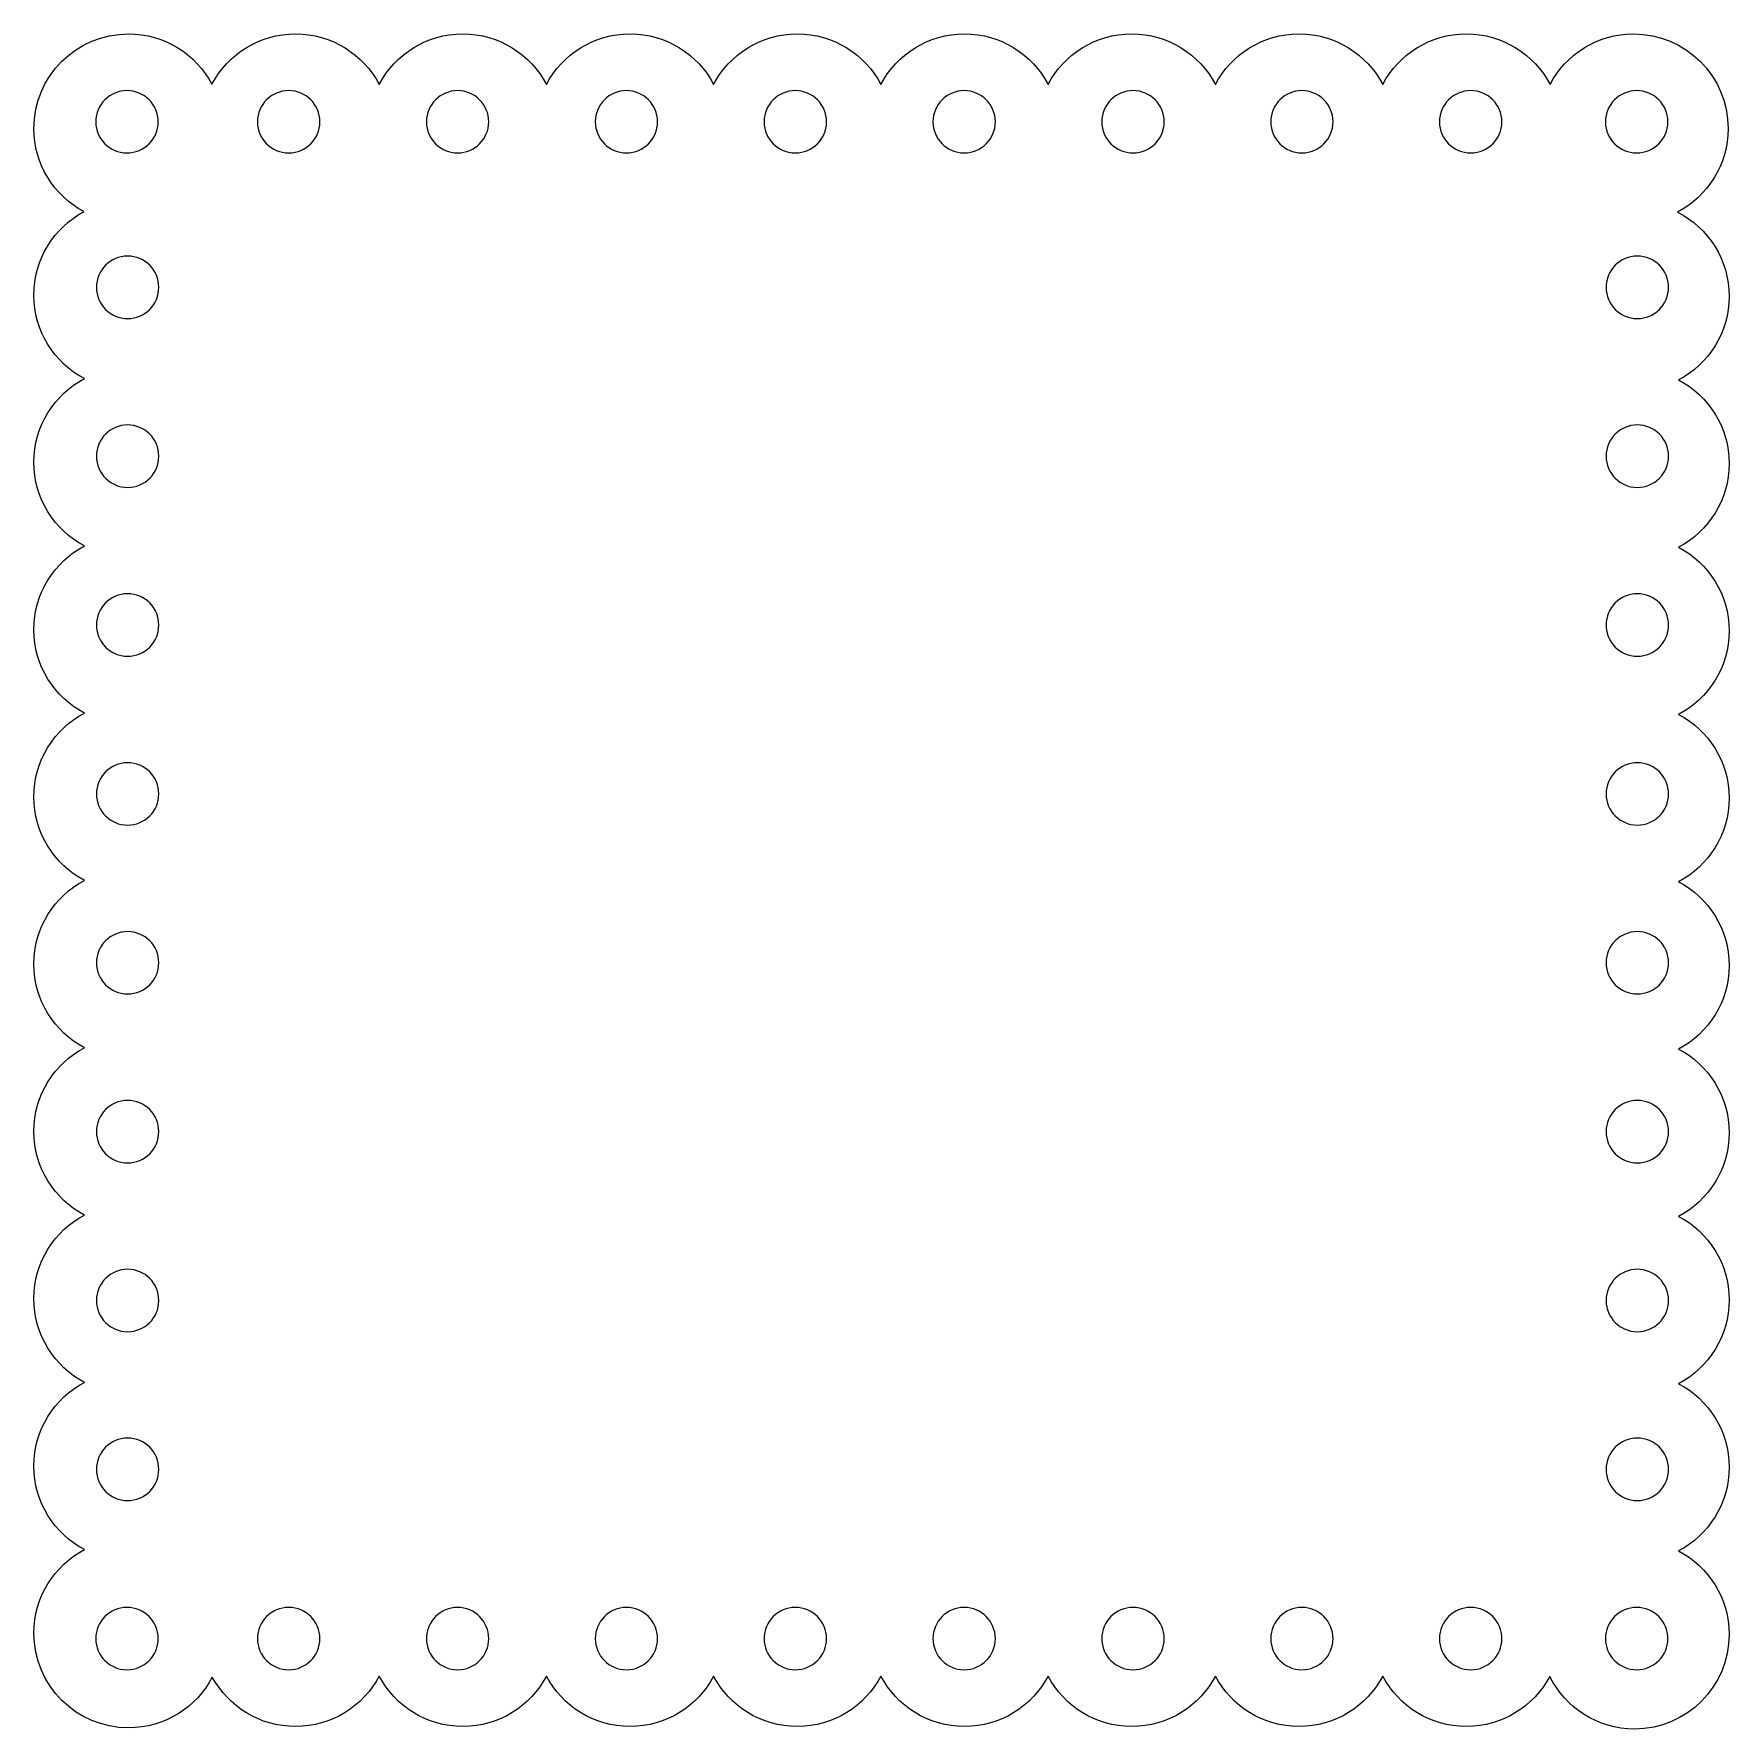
# Model space of a CAD drawing. Header units: centimetres. Extents: x -10.1 to 2.6, y 1.6 to 14.2.
import ezdxf

# ---------------------------------------------------------------- set-up
doc = ezdxf.new("R2010")
doc.units = ezdxf.units.CM
doc.header["$MEASUREMENT"] = 0
doc.layers.add('Layer 1', color=7, linetype='Continuous')

msp = doc.modelspace()

# ---------------------------------------------------------------- linework, layer by layer
at = {"layer": 'Layer 1', "color": 6}
for points, knots in [([(-9.37198, 14.24729), (-9.76163, 14.24729), (-10.07809, 13.93171), (-10.07809, 13.54201), (-10.07809, 13.54201), (-10.07809, 13.27317), (-9.92729, 13.03946), (-9.70602, 12.92024), (-9.70602, 12.92024), (-9.92747, 12.80107), (-10.07809, 12.56661), (-10.07809, 12.29764), (-10.07809, 12.29764), (-10.07809, 12.02671), (-9.92516, 11.79173), (-9.70106, 11.67339), (-9.70106, 11.67339), (-9.92503, 11.555), (-10.07809, 11.31997), (-10.07809, 11.04914), (-10.07809, 11.04914), (-10.07809, 10.77834), (-9.92498, 10.54329), (-9.70106, 10.42488), (-9.70106, 10.42488), (-9.92516, 10.30654), (-10.07809, 10.07074), (-10.07809, 9.79981), (-10.07809, 9.79981), (-10.07809, 9.52901), (-9.92498, 9.29479), (-9.70106, 9.17638), (-9.70106, 9.17638), (-9.92516, 9.05804), (-10.07809, 8.82224), (-10.07809, 8.5513), (-10.07809, 8.5513), (-10.07809, 8.28051), (-9.92498, 8.04545), (-9.70106, 7.92705), (-9.70106, 7.92705), (-9.92516, 7.80871), (-10.07809, 7.57373), (-10.07809, 7.3028), (-10.07809, 7.3028), (-10.07809, 7.032), (-9.92498, 6.79695), (-9.70106, 6.67855), (-9.70106, 6.67855), (-9.92516, 6.5602), (-10.07809, 6.3244), (-10.07809, 6.05347), (-10.07809, 6.05347), (-10.07809, 5.78267), (-9.92498, 5.54762), (-9.70106, 5.42922), (-9.70106, 5.42922), (-9.92516, 5.31087), (-10.07809, 5.0759), (-10.07809, 4.80497), (-10.07809, 4.80497), (-10.07809, 4.53417), (-9.92498, 4.29829), (-9.70106, 4.17989), (-9.70106, 4.17989), (-9.92516, 4.06154), (-10.07809, 3.82657), (-10.07809, 3.55564), (-10.07809, 3.55564), (-10.07809, 3.2848), (-9.92503, 3.04978), (-9.70106, 2.93139), (-9.70106, 2.93139), (-9.92516, 2.81304), (-10.07809, 2.57807), (-10.07809, 2.30714), (-10.07809, 2.30714), (-10.07809, 1.91743), (-9.76163, 1.6002), (-9.37198, 1.6002), (-9.37198, 1.6002), (-9.10004, 1.6002), (-8.86395, 1.75415), (-8.74608, 1.97971), (-8.74608, 1.97971), (-8.6265, 1.75965), (-8.39301, 1.61012), (-8.12513, 1.61012), (-8.12513, 1.61012), (-7.85424, 1.61012), (-7.61838, 1.76302), (-7.50005, 1.98715), (-7.50005, 1.98715), (-7.38168, 1.76315), (-7.1466, 1.61012), (-6.8758, 1.61012), (-6.8758, 1.61012), (-6.60491, 1.61012), (-6.36988, 1.76302), (-6.25155, 1.98715), (-6.25155, 1.98715), (-6.13318, 1.76315), (-5.8981, 1.61012), (-5.6273, 1.61012), (-5.6273, 1.61012), (-5.35641, 1.61012), (-5.12138, 1.76302), (-5.00305, 1.98715), (-5.00305, 1.98715), (-4.88468, 1.76315), (-4.64959, 1.61012), (-4.3788, 1.61012), (-4.3788, 1.61012), (-4.10801, 1.61012), (-3.87292, 1.76315), (-3.75455, 1.98715), (-3.75455, 1.98715), (-3.63622, 1.76302), (-3.40119, 1.61012), (-3.1303, 1.61012), (-3.1303, 1.61012), (-2.8595, 1.61012), (-2.62442, 1.76315), (-2.50604, 1.98715), (-2.50604, 1.98715), (-2.38772, 1.76302), (-2.15269, 1.61012), (-1.88179, 1.61012), (-1.88179, 1.61012), (-1.611, 1.61012), (-1.37509, 1.76315), (-1.25672, 1.98715), (-1.25672, 1.98715), (-1.13839, 1.76302), (-0.90335, 1.61012), (-0.63246, 1.61012), (-0.63246, 1.61012), (-0.36157, 1.61012), (-0.12572, 1.76302), (-0.00739, 1.98715), (-0.00739, 1.98715), (0.111, 1.7632), (0.34528, 1.61012), (0.61604, 1.61012), (0.61604, 1.61012), (0.88588, 1.61012), (1.12069, 1.76195), (1.23946, 1.98467), (1.23946, 1.98467), (1.35481, 1.75164), (1.59537, 1.59111), (1.87281, 1.59111), (1.87281, 1.59111), (2.26245, 1.59111), (2.57809, 1.90834), (2.57809, 2.29804), (2.57809, 2.29804), (2.57809, 2.5689), (2.42506, 2.80309), (2.20106, 2.92146), (2.20106, 2.92146), (2.42525, 3.03978), (2.57809, 3.27555), (2.57809, 3.54654), (2.57809, 3.54654), (2.57809, 3.8174), (2.42506, 4.05159), (2.20106, 4.16997), (2.20106, 4.16997), (2.42525, 4.28829), (2.57809, 4.52488), (2.57809, 4.79587), (2.57809, 4.79587), (2.57809, 5.06673), (2.42506, 5.30092), (2.20106, 5.4193), (2.20106, 5.4193), (2.42525, 5.53762), (2.57809, 5.77255), (2.57809, 6.04355), (2.57809, 6.04355), (2.57809, 6.31441), (2.42506, 6.55025), (2.20106, 6.66863), (2.20106, 6.66863), (2.42525, 6.78695), (2.57809, 7.02188), (2.57809, 7.29288), (2.57809, 7.29288), (2.57809, 7.56374), (2.42506, 7.79875), (2.20106, 7.91713), (2.20106, 7.91713), (2.42525, 8.03545), (2.57809, 8.27121), (2.57809, 8.54221), (2.57809, 8.54221), (2.57809, 8.81307), (2.42506, 9.04808), (2.20106, 9.16646), (2.20106, 9.16646), (2.42525, 9.28478), (2.57809, 9.51971), (2.57809, 9.79071), (2.57809, 9.79071), (2.57809, 10.06161), (2.42511, 10.2966), (2.20106, 10.41496), (2.20106, 10.41496), (2.42525, 10.53328), (2.57809, 10.76904), (2.57809, 11.04004), (2.57809, 11.04004), (2.57809, 11.31104), (2.42525, 11.54597), (2.20106, 11.66429), (2.20106, 11.66429), (2.42511, 11.78265), (2.57809, 12.01765), (2.57809, 12.28854), (2.57809, 12.28854), (2.57809, 12.56248), (2.4218, 12.79991), (2.19362, 12.91693), (2.19362, 12.91693), (2.41772, 13.03528), (2.57065, 13.27107), (2.57065, 13.54201), (2.57065, 13.54201), (2.57065, 13.93171), (2.25419, 14.24729), (1.86454, 14.24729), (1.86454, 14.24729), (1.59372, 14.24729), (1.35948, 14.09429), (1.24112, 13.87026), (1.24112, 13.87026), (1.12282, 14.09448), (0.887, 14.24729), (0.61604, 14.24729), (0.61604, 14.24729), (0.34522, 14.24729), (0.11097, 14.09429), (-0.00739, 13.87026), (-0.00739, 13.87026), (-0.12569, 14.09448), (-0.3615, 14.24729), (-0.63246, 14.24729), (-0.63246, 14.24729), (-0.90342, 14.24729), (-1.13842, 14.09448), (-1.25672, 13.87026), (-1.25672, 13.87026), (-1.37506, 14.09434), (-1.61094, 14.24729), (-1.88179, 14.24729), (-1.88179, 14.24729), (-2.15275, 14.24729), (-2.38775, 14.09448), (-2.50604, 13.87026), (-2.50604, 13.87026), (-2.62439, 14.09434), (-2.85944, 14.24729), (-3.1303, 14.24729), (-3.1303, 14.24729), (-3.40126, 14.24729), (-3.63625, 14.09448), (-3.75455, 13.87026), (-3.75455, 13.87026), (-3.87289, 14.09434), (-4.10794, 14.24729), (-4.3788, 14.24729), (-4.3788, 14.24729), (-4.64966, 14.24729), (-4.8847, 14.09434), (-5.00305, 13.87026), (-5.00305, 13.87026), (-5.12135, 14.09448), (-5.35635, 14.24729), (-5.6273, 14.24729), (-5.6273, 14.24729), (-5.89816, 14.24729), (-6.13321, 14.09434), (-6.25155, 13.87026), (-6.25155, 13.87026), (-6.36985, 14.09448), (-6.60485, 14.24729), (-6.8758, 14.24729), (-6.8758, 14.24729), (-7.14666, 14.24729), (-7.38171, 14.09434), (-7.50005, 13.87026), (-7.50005, 13.87026), (-7.61836, 14.09448), (-7.85418, 14.24729), (-8.12513, 14.24729), (-8.12513, 14.24729), (-8.39528, 14.24729), (-8.62991, 14.09504), (-8.74856, 13.87191), (-8.74856, 13.87191), (-8.86714, 14.09523), (-9.10169, 14.24729), (-9.37198, 14.24729)], [0, 0, 0, 0, 0.01298701, 0.01298701, 0.01298701, 0.01298701, 0.02597403, 0.02597403, 0.02597403, 0.02597403, 0.03896104, 0.03896104, 0.03896104, 0.03896104, 0.05194805, 0.05194805, 0.05194805, 0.05194805, 0.06493506, 0.06493506, 0.06493506, 0.06493506, 0.07792208, 0.07792208, 0.07792208, 0.07792208, 0.09090909, 0.09090909, 0.09090909, 0.09090909, 0.1038961, 0.1038961, 0.1038961, 0.1038961, 0.11688312, 0.11688312, 0.11688312, 0.11688312, 0.12987013, 0.12987013, 0.12987013, 0.12987013, 0.14285714, 0.14285714, 0.14285714, 0.14285714, 0.15584416, 0.15584416, 0.15584416, 0.15584416, 0.16883117, 0.16883117, 0.16883117, 0.16883117, 0.18181818, 0.18181818, 0.18181818, 0.18181818, 0.19480519, 0.19480519, 0.19480519, 0.19480519, 0.20779221, 0.20779221, 0.20779221, 0.20779221, 0.22077922, 0.22077922, 0.22077922, 0.22077922, 0.23376623, 0.23376623, 0.23376623, 0.23376623, 0.24675325, 0.24675325, 0.24675325, 0.24675325, 0.25974026, 0.25974026, 0.25974026, 0.25974026, 0.27272727, 0.27272727, 0.27272727, 0.27272727, 0.28571429, 0.28571429, 0.28571429, 0.28571429, 0.2987013, 0.2987013, 0.2987013, 0.2987013, 0.31168831, 0.31168831, 0.31168831, 0.31168831, 0.32467532, 0.32467532, 0.32467532, 0.32467532, 0.33766234, 0.33766234, 0.33766234, 0.33766234, 0.35064935, 0.35064935, 0.35064935, 0.35064935, 0.36363636, 0.36363636, 0.36363636, 0.36363636, 0.37662338, 0.37662338, 0.37662338, 0.37662338, 0.38961039, 0.38961039, 0.38961039, 0.38961039, 0.4025974, 0.4025974, 0.4025974, 0.4025974, 0.41558442, 0.41558442, 0.41558442, 0.41558442, 0.42857143, 0.42857143, 0.42857143, 0.42857143, 0.44155844, 0.44155844, 0.44155844, 0.44155844, 0.45454545, 0.45454545, 0.45454545, 0.45454545, 0.46753247, 0.46753247, 0.46753247, 0.46753247, 0.48051948, 0.48051948, 0.48051948, 0.48051948, 0.49350649, 0.49350649, 0.49350649, 0.49350649, 0.50649351, 0.50649351, 0.50649351, 0.50649351, 0.51948052, 0.51948052, 0.51948052, 0.51948052, 0.53246753, 0.53246753, 0.53246753, 0.53246753, 0.54545455, 0.54545455, 0.54545455, 0.54545455, 0.55844156, 0.55844156, 0.55844156, 0.55844156, 0.57142857, 0.57142857, 0.57142857, 0.57142857, 0.58441558, 0.58441558, 0.58441558, 0.58441558, 0.5974026, 0.5974026, 0.5974026, 0.5974026, 0.61038961, 0.61038961, 0.61038961, 0.61038961, 0.62337662, 0.62337662, 0.62337662, 0.62337662, 0.63636364, 0.63636364, 0.63636364, 0.63636364, 0.64935065, 0.64935065, 0.64935065, 0.64935065, 0.66233766, 0.66233766, 0.66233766, 0.66233766, 0.67532468, 0.67532468, 0.67532468, 0.67532468, 0.68831169, 0.68831169, 0.68831169, 0.68831169, 0.7012987, 0.7012987, 0.7012987, 0.7012987, 0.71428571, 0.71428571, 0.71428571, 0.71428571, 0.72727273, 0.72727273, 0.72727273, 0.72727273, 0.74025974, 0.74025974, 0.74025974, 0.74025974, 0.75324675, 0.75324675, 0.75324675, 0.75324675, 0.76623377, 0.76623377, 0.76623377, 0.76623377, 0.77922078, 0.77922078, 0.77922078, 0.77922078, 0.79220779, 0.79220779, 0.79220779, 0.79220779, 0.80519481, 0.80519481, 0.80519481, 0.80519481, 0.81818182, 0.81818182, 0.81818182, 0.81818182, 0.83116883, 0.83116883, 0.83116883, 0.83116883, 0.84415584, 0.84415584, 0.84415584, 0.84415584, 0.85714286, 0.85714286, 0.85714286, 0.85714286, 0.87012987, 0.87012987, 0.87012987, 0.87012987, 0.88311688, 0.88311688, 0.88311688, 0.88311688, 0.8961039, 0.8961039, 0.8961039, 0.8961039, 0.90909091, 0.90909091, 0.90909091, 0.90909091, 0.92207792, 0.92207792, 0.92207792, 0.92207792, 0.93506494, 0.93506494, 0.93506494, 0.93506494, 0.94805195, 0.94805195, 0.94805195, 0.94805195, 0.96103896, 0.96103896, 0.96103896, 0.96103896, 0.97402597, 0.97402597, 0.97402597, 0.97402597, 1, 1, 1, 1]), ([(-9.38356, 13.82395), (-9.25495, 13.82395), (-9.15039, 13.7194), (-9.15039, 13.59079), (-9.15039, 13.59079), (-9.15039, 13.46218), (-9.25495, 13.35845), (-9.38356, 13.35845), (-9.38356, 13.35845), (-9.51217, 13.35845), (-9.61672, 13.46218), (-9.61672, 13.59079), (-9.61672, 13.59079), (-9.61672, 13.7194), (-9.51217, 13.82395), (-9.38356, 13.82395)], [0, 0, 0, 0, 0.2, 0.2, 0.2, 0.2, 0.4, 0.4, 0.4, 0.4, 0.6, 0.6, 0.6, 0.6, 1, 1, 1, 1]), ([(-8.17557, 13.82395), (-8.04696, 13.82395), (-7.94241, 13.7194), (-7.94241, 13.59079), (-7.94241, 13.59079), (-7.94241, 13.46218), (-8.04696, 13.35845), (-8.17557, 13.35845), (-8.17557, 13.35845), (-8.30418, 13.35845), (-8.40873, 13.46218), (-8.40873, 13.59079), (-8.40873, 13.59079), (-8.40873, 13.7194), (-8.30418, 13.82395), (-8.17557, 13.82395)], [0, 0, 0, 0, 0.2, 0.2, 0.2, 0.2, 0.4, 0.4, 0.4, 0.4, 0.6, 0.6, 0.6, 0.6, 1, 1, 1, 1]), ([(-6.91466, 13.82395), (-6.78606, 13.82395), (-6.68233, 13.7194), (-6.68233, 13.59079), (-6.68233, 13.59079), (-6.68233, 13.46218), (-6.78606, 13.35845), (-6.91466, 13.35845), (-6.91466, 13.35845), (-7.04327, 13.35845), (-7.14783, 13.46218), (-7.14783, 13.59079), (-7.14783, 13.59079), (-7.14783, 13.7194), (-7.04327, 13.82395), (-6.91466, 13.82395)], [0, 0, 0, 0, 0.2, 0.2, 0.2, 0.2, 0.4, 0.4, 0.4, 0.4, 0.6, 0.6, 0.6, 0.6, 1, 1, 1, 1]), ([(-5.65459, 13.82395), (-5.52598, 13.82395), (-5.42142, 13.7194), (-5.42142, 13.59079), (-5.42142, 13.59079), (-5.42142, 13.46218), (-5.52598, 13.35845), (-5.65459, 13.35845), (-5.65459, 13.35845), (-5.78319, 13.35845), (-5.88692, 13.46218), (-5.88692, 13.59079), (-5.88692, 13.59079), (-5.88692, 13.7194), (-5.78319, 13.82395), (-5.65459, 13.82395)], [0, 0, 0, 0, 0.2, 0.2, 0.2, 0.2, 0.4, 0.4, 0.4, 0.4, 0.6, 0.6, 0.6, 0.6, 1, 1, 1, 1]), ([(-4.39368, 13.82395), (-4.26507, 13.82395), (-4.16052, 13.7194), (-4.16052, 13.59079), (-4.16052, 13.59079), (-4.16052, 13.46218), (-4.26507, 13.35845), (-4.39368, 13.35845), (-4.39368, 13.35845), (-4.52229, 13.35845), (-4.62685, 13.46218), (-4.62685, 13.59079), (-4.62685, 13.59079), (-4.62685, 13.7194), (-4.52229, 13.82395), (-4.39368, 13.82395)], [0, 0, 0, 0, 0.2, 0.2, 0.2, 0.2, 0.4, 0.4, 0.4, 0.4, 0.6, 0.6, 0.6, 0.6, 1, 1, 1, 1]), ([(-3.13278, 13.82395), (-3.00417, 13.82395), (-2.89961, 13.7194), (-2.89961, 13.59079), (-2.89961, 13.59079), (-2.89961, 13.46218), (-3.00417, 13.35845), (-3.13278, 13.35845), (-3.13278, 13.35845), (-3.26138, 13.35845), (-3.36594, 13.46218), (-3.36594, 13.59079), (-3.36594, 13.59079), (-3.36594, 13.7194), (-3.26138, 13.82395), (-3.13278, 13.82395)], [0, 0, 0, 0, 0.2, 0.2, 0.2, 0.2, 0.4, 0.4, 0.4, 0.4, 0.6, 0.6, 0.6, 0.6, 1, 1, 1, 1]), ([(-1.87187, 13.82395), (-1.74326, 13.82395), (-1.63953, 13.7194), (-1.63953, 13.59079), (-1.63953, 13.59079), (-1.63953, 13.46218), (-1.74326, 13.35845), (-1.87187, 13.35845), (-1.87187, 13.35845), (-2.00048, 13.35845), (-2.10504, 13.46218), (-2.10504, 13.59079), (-2.10504, 13.59079), (-2.10504, 13.7194), (-2.00048, 13.82395), (-1.87187, 13.82395)], [0, 0, 0, 0, 0.2, 0.2, 0.2, 0.2, 0.4, 0.4, 0.4, 0.4, 0.6, 0.6, 0.6, 0.6, 1, 1, 1, 1]), ([(-0.61179, 13.82395), (-0.48319, 13.82395), (-0.37863, 13.7194), (-0.37863, 13.59079), (-0.37863, 13.59079), (-0.37863, 13.46218), (-0.48319, 13.35845), (-0.61179, 13.35845), (-0.61179, 13.35845), (-0.7404, 13.35845), (-0.84413, 13.46218), (-0.84413, 13.59079), (-0.84413, 13.59079), (-0.84413, 13.7194), (-0.7404, 13.82395), (-0.61179, 13.82395)], [0, 0, 0, 0, 0.2, 0.2, 0.2, 0.2, 0.4, 0.4, 0.4, 0.4, 0.6, 0.6, 0.6, 0.6, 1, 1, 1, 1]), ([(0.64911, 13.82395), (0.77772, 13.82395), (0.88228, 13.7194), (0.88228, 13.59079), (0.88228, 13.59079), (0.88228, 13.46218), (0.77772, 13.35845), (0.64911, 13.35845), (0.64911, 13.35845), (0.5205, 13.35845), (0.41595, 13.46218), (0.41595, 13.59079), (0.41595, 13.59079), (0.41595, 13.7194), (0.5205, 13.82395), (0.64911, 13.82395)], [0, 0, 0, 0, 0.2, 0.2, 0.2, 0.2, 0.4, 0.4, 0.4, 0.4, 0.6, 0.6, 0.6, 0.6, 1, 1, 1, 1]), ([(1.88769, 13.82395), (2.0163, 13.82395), (2.12086, 13.7194), (2.12086, 13.59079), (2.12086, 13.59079), (2.12085, 13.46218), (2.0163, 13.35845), (1.88769, 13.35845), (1.88769, 13.35845), (1.75908, 13.35845), (1.65453, 13.46218), (1.65453, 13.59079), (1.65453, 13.59079), (1.65453, 13.7194), (1.75908, 13.82395), (1.88769, 13.82395)], [0, 0, 0, 0, 0.2, 0.2, 0.2, 0.2, 0.4, 0.4, 0.4, 0.4, 0.6, 0.6, 0.6, 0.6, 1, 1, 1, 1]), ([(-9.3786, 12.58785), (-9.24999, 12.58785), (-9.14543, 12.48413), (-9.14543, 12.35552), (-9.14543, 12.35552), (-9.14543, 12.22691), (-9.24999, 12.12235), (-9.3786, 12.12235), (-9.3786, 12.12235), (-9.50721, 12.12235), (-9.61176, 12.22691), (-9.61176, 12.35552), (-9.61176, 12.35552), (-9.61176, 12.48413), (-9.50721, 12.58785), (-9.3786, 12.58785)], [0, 0, 0, 0, 0.2, 0.2, 0.2, 0.2, 0.4, 0.4, 0.4, 0.4, 0.6, 0.6, 0.6, 0.6, 1, 1, 1, 1]), ([(1.89265, 12.58785), (2.02126, 12.58785), (2.12582, 12.48413), (2.12582, 12.35552), (2.12582, 12.35552), (2.12582, 12.22691), (2.02126, 12.12235), (1.89265, 12.12235), (1.89265, 12.12235), (1.76404, 12.12235), (1.65949, 12.22691), (1.65949, 12.35552), (1.65949, 12.35552), (1.65949, 12.48413), (1.76404, 12.58785), (1.89265, 12.58785)], [0, 0, 0, 0, 0.2, 0.2, 0.2, 0.2, 0.4, 0.4, 0.4, 0.4, 0.6, 0.6, 0.6, 0.6, 1, 1, 1, 1]), ([(-9.3786, 11.32777), (-9.24999, 11.32777), (-9.14543, 11.22322), (-9.14543, 11.09461), (-9.14543, 11.09461), (-9.14543, 10.966), (-9.24999, 10.86145), (-9.3786, 10.86145), (-9.3786, 10.86145), (-9.50721, 10.86145), (-9.61176, 10.966), (-9.61176, 11.09461), (-9.61176, 11.09461), (-9.61176, 11.22322), (-9.50721, 11.32777), (-9.3786, 11.32777)], [0, 0, 0, 0, 0.2, 0.2, 0.2, 0.2, 0.4, 0.4, 0.4, 0.4, 0.6, 0.6, 0.6, 0.6, 1, 1, 1, 1]), ([(1.89265, 11.32777), (2.02126, 11.32777), (2.12582, 11.22322), (2.12582, 11.09461), (2.12582, 11.09461), (2.12582, 10.966), (2.02126, 10.86145), (1.89265, 10.86145), (1.89265, 10.86145), (1.76404, 10.86145), (1.65949, 10.966), (1.65949, 11.09461), (1.65949, 11.09461), (1.65949, 11.22322), (1.76404, 11.32777), (1.89265, 11.32777)], [0, 0, 0, 0, 0.2, 0.2, 0.2, 0.2, 0.4, 0.4, 0.4, 0.4, 0.6, 0.6, 0.6, 0.6, 1, 1, 1, 1]), ([(-9.3786, 10.06687), (-9.24999, 10.06687), (-9.14543, 9.96232), (-9.14543, 9.83371), (-9.14543, 9.83371), (-9.14543, 9.7051), (-9.24999, 9.60054), (-9.3786, 9.60054), (-9.3786, 9.60054), (-9.50721, 9.60054), (-9.61176, 9.7051), (-9.61176, 9.83371), (-9.61176, 9.83371), (-9.61176, 9.96232), (-9.50721, 10.06687), (-9.3786, 10.06687)], [0, 0, 0, 0, 0.2, 0.2, 0.2, 0.2, 0.4, 0.4, 0.4, 0.4, 0.6, 0.6, 0.6, 0.6, 1, 1, 1, 1]), ([(1.89265, 10.06687), (2.02126, 10.06687), (2.12582, 9.96232), (2.12582, 9.83371), (2.12582, 9.83371), (2.12582, 9.7051), (2.02126, 9.60054), (1.89265, 9.60054), (1.89265, 9.60054), (1.76404, 9.60054), (1.65949, 9.7051), (1.65949, 9.83371), (1.65949, 9.83371), (1.65949, 9.96232), (1.76404, 10.06687), (1.89265, 10.06687)], [0, 0, 0, 0, 0.2, 0.2, 0.2, 0.2, 0.4, 0.4, 0.4, 0.4, 0.6, 0.6, 0.6, 0.6, 1, 1, 1, 1]), ([(-9.3786, 8.80596), (-9.24999, 8.80596), (-9.14543, 8.70141), (-9.14543, 8.5728), (-9.14543, 8.5728), (-9.14543, 8.44419), (-9.24999, 8.34046), (-9.3786, 8.34046), (-9.3786, 8.34046), (-9.50721, 8.34046), (-9.61176, 8.44419), (-9.61176, 8.5728), (-9.61176, 8.5728), (-9.61176, 8.70141), (-9.50721, 8.80596), (-9.3786, 8.80596)], [0, 0, 0, 0, 0.2, 0.2, 0.2, 0.2, 0.4, 0.4, 0.4, 0.4, 0.6, 0.6, 0.6, 0.6, 1, 1, 1, 1]), ([(1.89265, 8.80596), (2.02126, 8.80596), (2.12582, 8.70141), (2.12582, 8.5728), (2.12582, 8.5728), (2.12582, 8.44419), (2.02126, 8.34046), (1.89265, 8.34046), (1.89265, 8.34046), (1.76404, 8.34046), (1.65949, 8.44419), (1.65949, 8.5728), (1.65949, 8.5728), (1.65949, 8.70141), (1.76404, 8.80596), (1.89265, 8.80596)], [0, 0, 0, 0, 0.2, 0.2, 0.2, 0.2, 0.4, 0.4, 0.4, 0.4, 0.6, 0.6, 0.6, 0.6, 1, 1, 1, 1]), ([(-9.3786, 7.54506), (-9.24999, 7.54506), (-9.14543, 7.44133), (-9.14543, 7.31272), (-9.14543, 7.31272), (-9.14543, 7.18411), (-9.24999, 7.07956), (-9.3786, 7.07956), (-9.3786, 7.07956), (-9.50721, 7.07956), (-9.61176, 7.18411), (-9.61176, 7.31272), (-9.61176, 7.31272), (-9.61176, 7.44133), (-9.50721, 7.54506), (-9.3786, 7.54506)], [0, 0, 0, 0, 0.2, 0.2, 0.2, 0.2, 0.4, 0.4, 0.4, 0.4, 0.6, 0.6, 0.6, 0.6, 1, 1, 1, 1]), ([(1.89265, 7.54506), (2.02126, 7.54506), (2.12582, 7.44133), (2.12582, 7.31272), (2.12582, 7.31272), (2.12582, 7.18411), (2.02126, 7.07956), (1.89265, 7.07956), (1.89265, 7.07956), (1.76404, 7.07956), (1.65949, 7.18411), (1.65949, 7.31272), (1.65949, 7.31272), (1.65949, 7.44133), (1.76404, 7.54506), (1.89265, 7.54506)], [0, 0, 0, 0, 0.2, 0.2, 0.2, 0.2, 0.4, 0.4, 0.4, 0.4, 0.6, 0.6, 0.6, 0.6, 1, 1, 1, 1]), ([(-9.3786, 6.28498), (-9.24999, 6.28498), (-9.14543, 6.18043), (-9.14543, 6.05182), (-9.14543, 6.05182), (-9.14543, 5.92321), (-9.24999, 5.81866), (-9.3786, 5.81866), (-9.3786, 5.81866), (-9.50721, 5.81866), (-9.61176, 5.92321), (-9.61176, 6.05182), (-9.61176, 6.05182), (-9.61176, 6.18043), (-9.50721, 6.28498), (-9.3786, 6.28498)], [0, 0, 0, 0, 0.2, 0.2, 0.2, 0.2, 0.4, 0.4, 0.4, 0.4, 0.6, 0.6, 0.6, 0.6, 1, 1, 1, 1]), ([(1.89265, 6.28498), (2.02126, 6.28498), (2.12582, 6.18043), (2.12582, 6.05182), (2.12582, 6.05182), (2.12582, 5.92321), (2.02126, 5.81866), (1.89265, 5.81866), (1.89265, 5.81866), (1.76404, 5.81866), (1.65949, 5.92321), (1.65949, 6.05182), (1.65949, 6.05182), (1.65949, 6.18043), (1.76404, 6.28498), (1.89265, 6.28498)], [0, 0, 0, 0, 0.2, 0.2, 0.2, 0.2, 0.4, 0.4, 0.4, 0.4, 0.6, 0.6, 0.6, 0.6, 1, 1, 1, 1]), ([(-9.3786, 5.02408), (-9.24999, 5.02408), (-9.14543, 4.91952), (-9.14543, 4.79091), (-9.14543, 4.79091), (-9.14543, 4.6623), (-9.24999, 4.55775), (-9.3786, 4.55775), (-9.3786, 4.55775), (-9.50721, 4.55775), (-9.61176, 4.6623), (-9.61176, 4.79091), (-9.61176, 4.79091), (-9.61176, 4.91952), (-9.50721, 5.02408), (-9.3786, 5.02408)], [0, 0, 0, 0, 0.2, 0.2, 0.2, 0.2, 0.4, 0.4, 0.4, 0.4, 0.6, 0.6, 0.6, 0.6, 1, 1, 1, 1]), ([(1.89265, 5.02408), (2.02126, 5.02408), (2.12582, 4.91952), (2.12582, 4.79091), (2.12582, 4.79091), (2.12582, 4.6623), (2.02126, 4.55775), (1.89265, 4.55775), (1.89265, 4.55775), (1.76404, 4.55775), (1.65949, 4.6623), (1.65949, 4.79091), (1.65949, 4.79091), (1.65949, 4.91952), (1.76404, 5.02408), (1.89265, 5.02408)], [0, 0, 0, 0, 0.2, 0.2, 0.2, 0.2, 0.4, 0.4, 0.4, 0.4, 0.6, 0.6, 0.6, 0.6, 1, 1, 1, 1]), ([(-9.3786, 3.76317), (-9.24999, 3.76317), (-9.14543, 3.65862), (-9.14543, 3.53001), (-9.14543, 3.53001), (-9.14543, 3.4014), (-9.24999, 3.29684), (-9.3786, 3.29684), (-9.3786, 3.29684), (-9.50721, 3.29684), (-9.61176, 3.4014), (-9.61176, 3.53001), (-9.61176, 3.53001), (-9.61176, 3.65862), (-9.50721, 3.76317), (-9.3786, 3.76317)], [0, 0, 0, 0, 0.2, 0.2, 0.2, 0.2, 0.4, 0.4, 0.4, 0.4, 0.6, 0.6, 0.6, 0.6, 1, 1, 1, 1]), ([(1.89265, 3.76317), (2.02126, 3.76317), (2.12582, 3.65862), (2.12582, 3.53001), (2.12582, 3.53001), (2.12582, 3.4014), (2.02126, 3.29684), (1.89265, 3.29684), (1.89265, 3.29684), (1.76404, 3.29684), (1.65949, 3.4014), (1.65949, 3.53001), (1.65949, 3.53001), (1.65949, 3.65862), (1.76404, 3.76317), (1.89265, 3.76317)], [0, 0, 0, 0, 0.2, 0.2, 0.2, 0.2, 0.4, 0.4, 0.4, 0.4, 0.6, 0.6, 0.6, 0.6, 1, 1, 1, 1]), ([(-9.38356, 2.49979), (-9.25495, 2.49979), (-9.15039, 2.39523), (-9.15039, 2.26662), (-9.15039, 2.26662), (-9.15039, 2.13801), (-9.25495, 2.03428), (-9.38356, 2.03428), (-9.38356, 2.03428), (-9.51217, 2.03428), (-9.61672, 2.13801), (-9.61672, 2.26662), (-9.61672, 2.26662), (-9.61672, 2.39523), (-9.51217, 2.49979), (-9.38356, 2.49979)], [0, 0, 0, 0, 0.2, 0.2, 0.2, 0.2, 0.4, 0.4, 0.4, 0.4, 0.6, 0.6, 0.6, 0.6, 1, 1, 1, 1]), ([(-8.17557, 2.49979), (-8.04696, 2.49979), (-7.94241, 2.39523), (-7.94241, 2.26662), (-7.94241, 2.26662), (-7.94241, 2.13801), (-8.04696, 2.03428), (-8.17557, 2.03428), (-8.17557, 2.03428), (-8.30418, 2.03428), (-8.40873, 2.13801), (-8.40873, 2.26662), (-8.40873, 2.26662), (-8.40873, 2.39523), (-8.30418, 2.49979), (-8.17557, 2.49979)], [0, 0, 0, 0, 0.2, 0.2, 0.2, 0.2, 0.4, 0.4, 0.4, 0.4, 0.6, 0.6, 0.6, 0.6, 1, 1, 1, 1]), ([(-6.91466, 2.49979), (-6.78606, 2.49979), (-6.68233, 2.39523), (-6.68233, 2.26662), (-6.68233, 2.26662), (-6.68233, 2.13801), (-6.78606, 2.03428), (-6.91466, 2.03428), (-6.91466, 2.03428), (-7.04327, 2.03428), (-7.14783, 2.13801), (-7.14783, 2.26662), (-7.14783, 2.26662), (-7.14783, 2.39523), (-7.04327, 2.49979), (-6.91466, 2.49979)], [0, 0, 0, 0, 0.2, 0.2, 0.2, 0.2, 0.4, 0.4, 0.4, 0.4, 0.6, 0.6, 0.6, 0.6, 1, 1, 1, 1]), ([(-5.65459, 2.49979), (-5.52598, 2.49979), (-5.42142, 2.39523), (-5.42142, 2.26662), (-5.42142, 2.26662), (-5.42142, 2.13801), (-5.52598, 2.03428), (-5.65459, 2.03428), (-5.65459, 2.03428), (-5.78319, 2.03428), (-5.88692, 2.13801), (-5.88692, 2.26662), (-5.88692, 2.26662), (-5.88692, 2.39523), (-5.78319, 2.49979), (-5.65459, 2.49979)], [0, 0, 0, 0, 0.2, 0.2, 0.2, 0.2, 0.4, 0.4, 0.4, 0.4, 0.6, 0.6, 0.6, 0.6, 1, 1, 1, 1]), ([(-4.39368, 2.49979), (-4.26507, 2.49979), (-4.16052, 2.39523), (-4.16052, 2.26662), (-4.16052, 2.26662), (-4.16052, 2.13801), (-4.26507, 2.03428), (-4.39368, 2.03428), (-4.39368, 2.03428), (-4.52229, 2.03428), (-4.62685, 2.13801), (-4.62685, 2.26662), (-4.62685, 2.26662), (-4.62685, 2.39523), (-4.52229, 2.49979), (-4.39368, 2.49979)], [0, 0, 0, 0, 0.2, 0.2, 0.2, 0.2, 0.4, 0.4, 0.4, 0.4, 0.6, 0.6, 0.6, 0.6, 1, 1, 1, 1]), ([(-3.13278, 2.49979), (-3.00417, 2.49979), (-2.89961, 2.39523), (-2.89961, 2.26662), (-2.89961, 2.26662), (-2.89961, 2.13801), (-3.00417, 2.03428), (-3.13278, 2.03428), (-3.13278, 2.03428), (-3.26138, 2.03428), (-3.36594, 2.13801), (-3.36594, 2.26662), (-3.36594, 2.26662), (-3.36594, 2.39523), (-3.26138, 2.49979), (-3.13278, 2.49979)], [0, 0, 0, 0, 0.2, 0.2, 0.2, 0.2, 0.4, 0.4, 0.4, 0.4, 0.6, 0.6, 0.6, 0.6, 1, 1, 1, 1]), ([(-1.87187, 2.49979), (-1.74326, 2.49979), (-1.63953, 2.39523), (-1.63953, 2.26662), (-1.63953, 2.26662), (-1.63953, 2.13801), (-1.74326, 2.03428), (-1.87187, 2.03428), (-1.87187, 2.03428), (-2.00048, 2.03428), (-2.10504, 2.13801), (-2.10504, 2.26662), (-2.10504, 2.26662), (-2.10504, 2.39523), (-2.00048, 2.49979), (-1.87187, 2.49979)], [0, 0, 0, 0, 0.2, 0.2, 0.2, 0.2, 0.4, 0.4, 0.4, 0.4, 0.6, 0.6, 0.6, 0.6, 1, 1, 1, 1]), ([(-0.61179, 2.49979), (-0.48319, 2.49979), (-0.37863, 2.39523), (-0.37863, 2.26662), (-0.37863, 2.26662), (-0.37863, 2.13801), (-0.48319, 2.03428), (-0.61179, 2.03428), (-0.61179, 2.03428), (-0.7404, 2.03428), (-0.84413, 2.13801), (-0.84413, 2.26662), (-0.84413, 2.26662), (-0.84413, 2.39523), (-0.7404, 2.49979), (-0.61179, 2.49979)], [0, 0, 0, 0, 0.2, 0.2, 0.2, 0.2, 0.4, 0.4, 0.4, 0.4, 0.6, 0.6, 0.6, 0.6, 1, 1, 1, 1]), ([(0.64911, 2.49979), (0.77772, 2.49979), (0.88228, 2.39523), (0.88228, 2.26662), (0.88228, 2.26662), (0.88228, 2.13801), (0.77772, 2.03428), (0.64911, 2.03428), (0.64911, 2.03428), (0.5205, 2.03428), (0.41595, 2.13801), (0.41595, 2.26662), (0.41595, 2.26662), (0.41595, 2.39523), (0.5205, 2.49979), (0.64911, 2.49979)], [0, 0, 0, 0, 0.2, 0.2, 0.2, 0.2, 0.4, 0.4, 0.4, 0.4, 0.6, 0.6, 0.6, 0.6, 1, 1, 1, 1]), ([(1.88769, 2.49979), (2.0163, 2.49979), (2.12086, 2.39523), (2.12086, 2.26662), (2.12086, 2.26662), (2.12085, 2.13801), (2.0163, 2.03428), (1.88769, 2.03428), (1.88769, 2.03428), (1.75908, 2.03428), (1.65453, 2.13801), (1.65453, 2.26662), (1.65453, 2.26662), (1.65453, 2.39523), (1.75908, 2.49979), (1.88769, 2.49979)], [0, 0, 0, 0, 0.2, 0.2, 0.2, 0.2, 0.4, 0.4, 0.4, 0.4, 0.6, 0.6, 0.6, 0.6, 1, 1, 1, 1])]:
    msp.add_open_spline(points, degree=3, knots=knots, dxfattribs=at)

doc.saveas('drawing.dxf')
